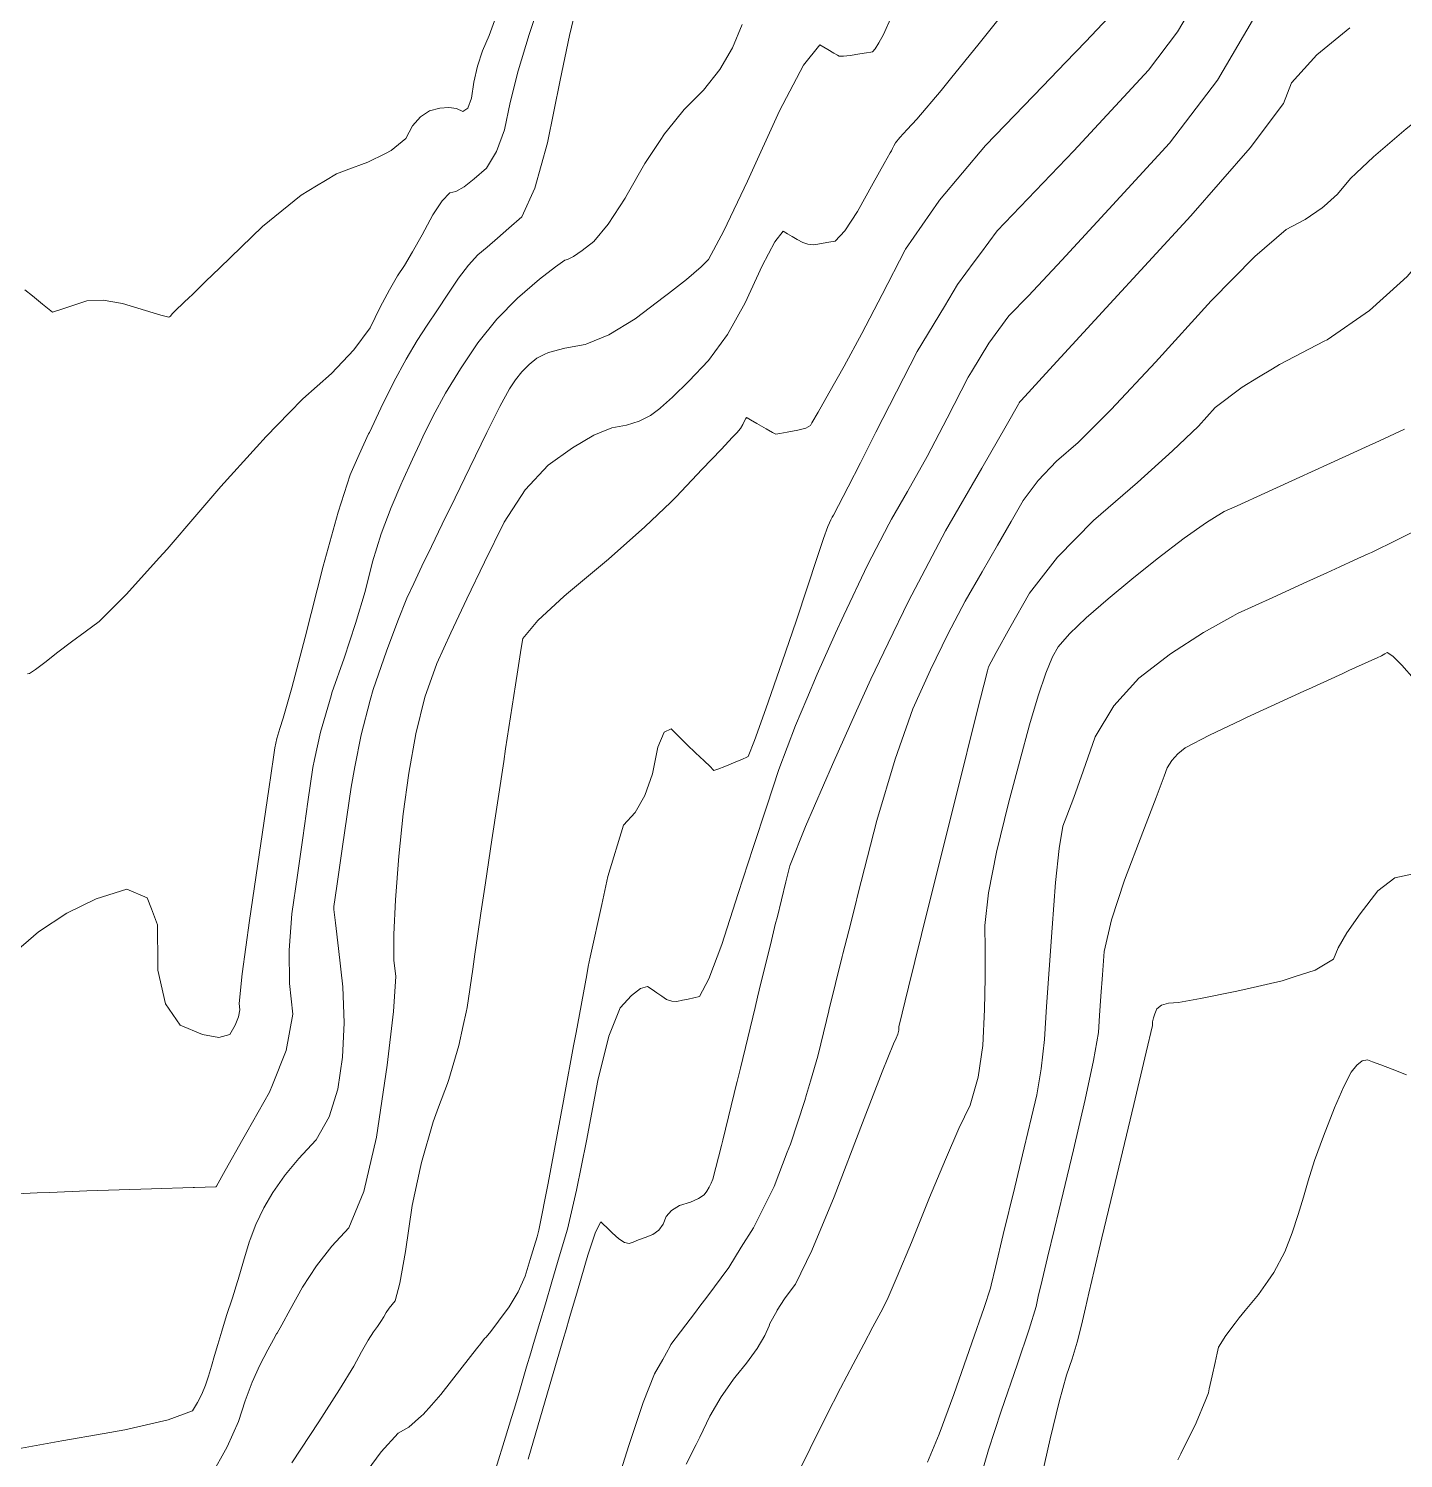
# Model space of a CAD drawing. Header units: inches. Extents: x 1337389 to 1347141, y 407035 to 414577.
# Drawn here: x 1338078.1 to 1338531.6, y 408782.7 to 409254.4 of the extents above; entities that cross this region are included whole.
import ezdxf

# ---------------------------------------------------------------- set-up
doc = ezdxf.new("R2010")
doc.units = ezdxf.units.IN
doc.header["$MEASUREMENT"] = 0
doc.layers.add('Topo', color=7, linetype='Continuous', lineweight=15, true_color=0x459900)

msp = doc.modelspace()

# ---------------------------------------------------------------- linework, layer by layer
at = {"layer": 'Topo'}
for p, q in [((1338175.996, 409204.287, 1145), (1338173.068, 409202.505, 1145)), ((1338378.3519, 409197.4579, 1115), (1338367.3879, 409181.64, 1115)), ((1338390.039, 409177.444, 1110), (1338392.0478, 409180.17, 1110)), ((1338483.826, 409139.4079, 1090), (1338488.3919, 409142.1729, 1090)), ((1338515.3669, 409078.9919, 1080), (1338520.0149, 409081.1121, 1080)), ((1338254.588, 409066.9891, 1115), (1338251.899, 409064.5009, 1115)), ((1338479.678, 409027.0149, 1075), (1338478.081, 409026.255, 1075)), ((1338263.359, 408948.1103, 1110), (1338267.1561, 408965.458, 1110)), ((1338348.6139, 408956.717, 1095), (1338350.7111, 408965.0051, 1095)), ((1338226.1881, 408954.9919, 1115), (1338225.3179, 408949.0939, 1115)), ((1338346.719, 408949.223, 1095), (1338348.6139, 408956.717, 1095)), ((1338258.6649, 408923.206, 1110), (1338262.176, 408942.2711, 1110)), ((1338317.742, 408931.4849, 1100), (1338318.5621, 408934.862, 1100)), ((1338222.4199, 408929.916, 1115), (1338221.4559, 408925.5481, 1115)), ((1338312.8681, 408911.414, 1100), (1338317.742, 408931.4849, 1100)), ((1338257.855, 408918.8098, 1110), (1338258.6649, 408923.206, 1110)), ((1338311.8002, 408907.017, 1100), (1338312.8681, 408911.414, 1100)), ((1338334.7489, 408902.7662, 1095), (1338336.0061, 408907.127, 1095)), ((1338325.0619, 408831.6701, 1090), (1338327.466, 408835.368, 1090)), ((1338210.9809, 408800.343, 1110), (1338214.021, 408803.7809, 1110)), ((1338458.2149, 408784.2372, 1065), (1338457.2411, 408782.239, 1065))]:
    msp.add_line(p, q, dxfattribs=at)
for points, elevation in [([(1338392.0478, 409180.17), (1338397.5699, 409187.6601), (1338410.295, 409200.8311), (1338422.857, 409214.046), (1338435.2571, 409227.305), (1338447.4938, 409240.6081), (1338457.131, 409253.253), (1338464.166, 409265.2401), (1338468.6011, 409276.5699), (1338472.9979, 409288.0562), (1338477.3561, 409299.6989), (1338481.6771, 409311.4979), (1338487.1911, 409323.691), (1338493.9001, 409336.2791), (1338501.803, 409349.2622), (1338508.728, 409360.617), (1338514.675, 409370.344), (1338519.644, 409378.4441), (1338524.5588, 409385.5361), (1338529.42, 409391.6191), (1338534.2282, 409396.6951)], 1110), ([(1338389.139, 409141.16), (1338394.8171, 409150.6041), (1338401.4259, 409159.5678), (1338407.8831, 409166.2521), (1338418.8821, 409177.9841), (1338434.4211, 409194.7651), (1338454.5019, 409216.594), (1338470.315, 409237.3441), (1338481.8601, 409257.015), (1338489.138, 409275.606), (1338494.3271, 409288.9208), (1338497.427, 409296.9621), (1338498.4398, 409299.7261), (1338500.279, 409303.4829), (1338502.9471, 409308.2329), (1338506.4421, 409313.9741), (1338511.5531, 409319.57), (1338513.1029, 409320.826)], 1105), ([(1338412.033, 409275.0999), (1338408.9731, 409271.1061), (1338391.6821, 409249.4699), (1338382.2059, 409237.7889)], 1120), ([(1338247.583, 409265.696), (1338243.1481, 409252.3579), (1338239.5799, 409240.459), (1338236.88, 409229.999), (1338235.049, 409220.9759), (1338232.4749, 409213.7659), (1338229.16, 409208.3669), (1338225.102, 409204.78), (1338221.7219, 409202.2139), (1338219.0171, 409200.672), (1338216.9889, 409200.151), (1338214.4553, 409197.5839), (1338211.414, 409192.9721), (1338207.8658, 409186.3141), (1338204.737, 409180.7271), (1338202.0251, 409176.2099), (1338199.732, 409172.7629), (1338197.0802, 409168.1969), (1338194.0711, 409162.5122), (1338190.7039, 409155.708), (1338185.3319, 409148.392), (1338177.9541, 409140.563), (1338168.571, 409132.223), (1338164.0389, 409127.593)], 1140), ([(1338258.5611, 409260.7949), (1338256.542, 409252.043), (1338253.4359, 409237.3441), (1338249.244, 409216.699), (1338245.0319, 409201.681), (1338240.7991, 409192.2919), (1338236.5461, 409188.532), (1338232.712, 409185.1851), (1338229.2959, 409182.2531), (1338226.2989, 409179.734), (1338223.145, 409176.314), (1338219.8359, 409171.9921), (1338216.371, 409166.7699), (1338212.9479, 409161.617), (1338209.569, 409156.533), (1338206.2331, 409151.5201), (1338202.5789, 409145.288), (1338198.6061, 409137.837), (1338194.316, 409129.1669), (1338190.4829, 409121.1631), (1338190.241, 409120.6379)], 1135), ([(1338436.0919, 409259.8451), (1338426.8319, 409250.108), (1338420.1741, 409243.18)], 1115), ([(1338232.6861, 409259.2881), (1338229.9799, 409252.1008), (1338227.835, 409247.0752), (1338226.1519, 409241.9448), (1338224.9311, 409236.71), (1338224.1732, 409231.371), (1338222.974, 409228.1391), (1338221.334, 409227.0139), (1338219.254, 409227.9959), (1338216.7291, 409228.3579), (1338213.7601, 409228.0999), (1338210.3458, 409227.2241), (1338207.341, 409225.272), (1338204.7458, 409222.245), (1338202.5611, 409218.1431), (1338197.6469, 409214.151), (1338195.7791, 409213.2031)], 1145), ([(1338362.8637, 409258.5361), (1338360.148, 409252.424), (1338358.58, 409249.623), (1338357.3519, 409247.7241), (1338356.466, 409246.7269), (1338355.9199, 409246.632), (1338354.5191, 409246.3928), (1338352.264, 409246.0081), (1338349.1541, 409245.4778), (1338346.9028, 409245.227), (1338345.5089, 409245.2549), (1338344.9741, 409245.5629), (1338343.7211, 409246.2868), (1338341.75, 409247.4261), (1338339.061, 409248.981), (1338333.7538, 409242.2609), (1338325.8281, 409227.264), (1338315.284, 409203.992), (1338307.451, 409187.646), (1338302.3299, 409178.227), (1338299.9189, 409175.734), (1338295.088, 409171.6409), (1338289.1579, 409166.9849)], 1125), ([(1338313.4879, 409255.6781), (1338310.3299, 409248.043), (1338306.087, 409240.837), (1338300.7581, 409234.0601), (1338296.6559, 409229.9999)], 1130), ([(1338361.6281, 409051.697), (1338368.3039, 409065.4889), (1338380.509, 409088.6758), (1338392.494, 409109.3779), (1338400.552, 409123.3129), (1338404.682, 409130.4799), (1338404.8861, 409130.879), (1338405.0861, 409131.2111), (1338405.2812, 409131.4749), (1338405.4711, 409131.6721), (1338414.9058, 409141.9221), (1338433.586, 409162.225), (1338461.51, 409192.5809), (1338481.0069, 409215.067), (1338492.076, 409229.685), (1338494.718, 409236.4329), (1338503.082, 409245.6499), (1338513.9069, 409254.631)], 1100), ([(1338420.1741, 409243.18), (1338412.7071, 409235.411), (1338397.055, 409219.21)], 1115), ([(1338382.2059, 409237.7889), (1338379.0669, 409233.92), (1338371.1281, 409224.4561), (1338367.8641, 409221.078), (1338365.515, 409218.4851), (1338364.078, 409216.6769), (1338363.5561, 409215.6539), (1338363.09, 409214.7669), (1338362.6829, 409214.0151), (1338362.3319, 409213.398), (1338360.3479, 409209.8599), (1338356.7309, 409203.402), (1338351.4802, 409194.024), (1338347.2909, 409187.653), (1338344.1649, 409184.2881), (1338342.0999, 409183.9309), (1338340.193, 409183.6019), (1338338.4439, 409183.3019), (1338336.852, 409183.0311), (1338335.187, 409183.197), (1338333.449, 409183.8001), (1338331.6381, 409184.8411), (1338329.9589, 409185.8079), (1338328.4129, 409186.7001), (1338326.999, 409187.518), (1338324.209, 409183.984), (1338320.041, 409176.0991), (1338314.497, 409163.8621), (1338308.6201, 409153.449), (1338302.4099, 409144.86), (1338295.8669, 409138.0931), (1338290.4819, 409132.811), (1338286.5001, 409129.2319)], 1120), ([(1338296.6559, 409229.9999), (1338294.344, 409227.713), (1338288.859, 409220.8689)], 1130), ([(1338516.054, 409206.6959), (1338521.7291, 409212.074), (1338532.5481, 409221.291), (1338539.6219, 409226.9509)], 1095), ([(1338286.4208, 409217.4532), (1338281.4011, 409209.9081), (1338275.523, 409199.5931)], 1130), ([(1338288.859, 409220.8689), (1338287.891, 409219.6621), (1338286.4208, 409217.4532)], 1130), ([(1338397.055, 409219.21), (1338393.715, 409215.753), (1338378.5439, 409197.736), (1338378.3519, 409197.4579)], 1115), ([(1338195.7791, 409213.2031), (1338190.005, 409210.271), (1338182.7932, 409207.6491)], 1145), ([(1338182.7932, 409207.6491), (1338179.635, 409206.5019), (1338175.996, 409204.287)], 1145), ([(1338505.4601, 409195.8001), (1338509.823, 409199.7531), (1338514.154, 409204.895), (1338516.054, 409206.6959)], 1095), ([(1338167.936, 409199.361), (1338155.212, 409189.0939), (1338141.1599, 409175.4561), (1338136.4559, 409170.8969)], 1145), ([(1338173.068, 409202.505), (1338168.0368, 409199.4429), (1338167.936, 409199.361)], 1145), ([(1338275.523, 409199.5931), (1338274.8721, 409198.45), (1338269.2429, 409189.8489), (1338264.5141, 409184.1049), (1338260.684, 409181.2171), (1338257.813, 409179.2358), (1338255.9, 409178.162), (1338254.945, 409177.994), (1338251.861, 409175.826), (1338246.6499, 409171.658), (1338239.3101, 409165.489), (1338232.511, 409158.506), (1338226.2542, 409150.707), (1338220.5379, 409142.0933), (1338215.616, 409134.057), (1338211.487, 409126.5987), (1338208.15, 409119.718), (1338207.1199, 409117.513)], 1130), ([(1338496.8641, 409190.1379), (1338499.1981, 409191.348), (1338504.8378, 409195.2367), (1338505.4601, 409195.8001)], 1095), ([(1338350.7111, 408965.0051), (1338351.7751, 408969.2098), (1338357.907, 408993.1559), (1338363.9219, 409013.407), (1338369.8178, 409029.9652), (1338375.596, 409042.829), (1338381.331, 409054.6581), (1338387.0228, 409065.452), (1338392.673, 409075.2111), (1338397.7421, 409084.0001), (1338402.2311, 409091.8211), (1338406.1409, 409098.673), (1338411.1319, 409105.295), (1338417.206, 409111.6869), (1338424.3628, 409117.8498), (1338435.255, 409128.7151), (1338449.883, 409144.2818), (1338468.247, 409164.552), (1338482.5868, 409179.1529), (1338492.904, 409188.0849), (1338496.8641, 409190.1379)], 1095), ([(1338367.3879, 409181.64), (1338367.1939, 409181.3599), (1338359.664, 409166.6259), (1338352.9611, 409153.8409), (1338347.0868, 409143.005), (1338342.0402, 409134.1179), (1338338.5029, 409127.8861), (1338336.478, 409124.31), (1338335.962, 409123.39), (1338334.4241, 409122.57), (1338331.864, 409121.8489), (1338328.2811, 409121.2291), (1338325.8671, 409120.811), (1338324.623, 409120.596), (1338324.549, 409120.583), (1338323.4708, 409121.1662), (1338321.388, 409122.3449), (1338318.302, 409124.1191), (1338316.1969, 409125.3289), (1338315.0761, 409125.974), (1338314.9371, 409126.054), (1338314.664, 409125.707), (1338314.2549, 409124.9339), (1338313.7108, 409123.733), (1338312.8719, 409122.44), (1338311.7378, 409121.0551), (1338310.3089, 409119.5768), (1338306.4991, 409115.5558), (1338300.309, 409108.9921), (1338291.7379, 409099.8841), (1338289.9789, 409098.198)], 1115), ([(1338380.172, 409162.7181), (1338384.5482, 409169.997), (1338390.039, 409177.444)], 1110), ([(1338136.4559, 409170.8969), (1338131.6491, 409166.2369), (1338131.4129, 409166.0088)], 1145), ([(1338505.5141, 409151.2499), (1338506.4221, 409151.7211), (1338520.4749, 409161.3919), (1338530.6, 409170.5439)], 1090), ([(1338530.6, 409170.5439), (1338532.851, 409172.5791), (1338534.1819, 409174.16)], 1090), ([(1338125.1931, 409159.943), (1338125.13, 409159.87), (1338124.8289, 409159.551), (1338124.574, 409159.316), (1338124.3641, 409159.1671), (1338121.7139, 409159.8449), (1338116.6222, 409161.3509), (1338109.089, 409163.6849), (1338102.6399, 409164.7629), (1338097.2749, 409164.5861), (1338088.7119, 409161.718), (1338086.9054, 409161.1231), (1338086.302, 409160.9261), (1338086.0019, 409160.829), (1338084.8861, 409161.7208), (1338082.653, 409163.5001), (1338079.304, 409166.166), (1338076.769, 409168.1869)], 1145), ([(1338131.4129, 409166.0088), (1338126.6801, 409161.438), (1338126.2519, 409161.0582), (1338125.8519, 409160.6699), (1338125.4779, 409160.2739), (1338125.1931, 409159.943)], 1145), ([(1338289.1579, 409166.9849), (1338287.8347, 409165.9469), (1338278.1609, 409158.653), (1338269.459, 409153.394), (1338262.234, 409150.38)], 1125), ([(1338352.4559, 409111.1271), (1338357.6091, 409121.1939), (1338371.2279, 409147.8411), (1338380.172, 409162.7181)], 1110), ([(1338488.3919, 409142.1729), (1338490.6921, 409143.5661), (1338505.5141, 409151.2499)], 1090), ([(1338248.2051, 409146.8302), (1338245.6893, 409145.6719), (1338243.1629, 409143.55), (1338242.6839, 409143.058)], 1125), ([(1338262.234, 409150.38), (1338261.7301, 409150.17), (1338254.9719, 409148.9822), (1338249.6251, 409147.4829), (1338248.2051, 409146.8302)], 1125), ([(1338242.6839, 409143.058), (1338240.8242, 409141.1469), (1338238.6708, 409138.463), (1338236.7041, 409135.4991), (1338233.543, 409129.707), (1338229.1871, 409121.0869), (1338223.635, 409109.6379), (1338218.7421, 409099.5668), (1338214.506, 409090.8729), (1338210.9277, 409083.5569), (1338207.793, 409077.0581), (1338205.1021, 409071.3759), (1338202.8539, 409066.5119), (1338199.8689, 409059.0611), (1338196.148, 409049.022), (1338191.691, 409036.3971), (1338190.7741, 409032.8831)], 1125), ([(1338327.466, 408835.368), (1338327.6611, 408835.6679), (1338331.039, 408840.1741), (1338336.4149, 408851.2981), (1338343.7891, 408869.0409), (1338353.1599, 408893.4018), (1338359.691, 408910.234), (1338363.3809, 408919.5349), (1338364.2299, 408921.307), (1338364.8011, 408922.6409), (1338365.096, 408923.5379), (1338365.1138, 408923.997), (1338365.1231, 408924.4072), (1338365.1249, 408924.766), (1338365.118, 408925.0759), (1338368.323, 408938.151), (1338374.7399, 408963.9928), (1338384.3678, 409002.601), (1338390.918, 409028.778), (1338394.3891, 409042.526), (1338394.7819, 409043.8431), (1338397.23, 409048.553), (1338401.7322, 409056.6541), (1338408.2901, 409068.147), (1338417.507, 409079.9829), (1338429.385, 409092.159), (1338443.923, 409104.6779), (1338455.4481, 409115.0469), (1338463.9612, 409123.2678), (1338469.4611, 409129.339), (1338478.3712, 409136.1049), (1338483.826, 409139.4079)], 1090), ([(1338362.7761, 409092.52), (1338368.0478, 409101.6269), (1338374.4761, 409113.259), (1338381.1459, 409125.8371), (1338388.0571, 409139.36), (1338389.139, 409141.16)], 1105), ([(1338164.0389, 409127.593), (1338156.4081, 409119.7959), (1338153.2412, 409116.2959)], 1140), ([(1338286.5001, 409129.2319), (1338286.2558, 409129.0128), (1338283.188, 409126.7001), (1338279.528, 409124.8741), (1338275.276, 409123.5349), (1338270.433, 409122.6839), (1338266.429, 409121.011)], 1120), ([(1338266.429, 409121.011), (1338264.511, 409120.2089), (1338257.5122, 409116.112), (1338249.4332, 409110.3911), (1338241.905, 409102.1961), (1338234.9269, 409091.5259), (1338228.498, 409078.3821), (1338222.6498, 409066.2369), (1338217.3809, 409055.0931), (1338212.693, 409044.949), (1338208.8251, 409033.8489), (1338205.7759, 409021.7951), (1338203.5459, 409008.7859), (1338201.687, 408995.3119), (1338200.1979, 408981.3719), (1338199.0789, 408966.9662), (1338198.5429, 408955.5558), (1338198.59, 408947.142), (1338199.2211, 408941.723), (1338198.473, 408930.1751), (1338196.347, 408912.4979), (1338192.843, 408888.6921), (1338188.6369, 408870.8051), (1338183.731, 408858.8361), (1338178.1231, 408852.7859), (1338173.0271, 408846.2688), (1338168.4412, 408839.283), (1338164.3662, 408831.8299), (1338161.5749, 408826.7641), (1338160.0689, 408824.086), (1338159.848, 408823.795), (1338158.8129, 408821.9411), (1338156.9649, 408818.5219), (1338154.303, 408813.541), (1338151.805, 408807.9393), (1338149.472, 408801.7181), (1338147.303, 408794.876), (1338143.55, 408786.6151), (1338138.2149, 408776.934)], 1120), ([(1338190.241, 409120.6379), (1338187.1081, 409113.826), (1338184.532, 409107.9371)], 1135), ([(1338523.7031, 409118.4111), (1338519.1639, 409116.3369), (1338508.7949, 409111.6072)], 1085), ([(1338531.965, 409122.1871), (1338523.7031, 409118.4111)], 1085), ([(1338153.2412, 409116.2959), (1338141.4659, 409103.282), (1338133.5891, 409094.1262)], 1140), ([(1338207.1199, 409117.513), (1338204.7281, 409112.3907), (1338201.3151, 409104.8299)], 1130), ([(1338267.1561, 408965.458), (1338269.1771, 408974.6939), (1338274.3519, 408991.6089), (1338278.2059, 408995.752), (1338281.3691, 409001.416), (1338283.8421, 409008.6009), (1338285.624, 409017.3069), (1338287.6882, 409022.2421), (1338290.0319, 409023.4061), (1338292.6579, 409020.799), (1338295.3471, 409018.16), (1338298.101, 409015.4901), (1338300.918, 409012.7879), (1338302.8659, 409010.9199), (1338303.944, 409009.887), (1338304.1531, 409009.6888), (1338305.4258, 409010.0391), (1338307.7609, 409010.9379), (1338311.1612, 409012.3871), (1338313.5769, 409013.4179), (1338315.0111, 409014.0302), (1338315.4609, 409014.2249), (1338317.552, 409019.528), (1338321.2808, 409029.9401), (1338326.65, 409045.4611), (1338331.2479, 409058.908), (1338335.074, 409070.28), (1338338.1292, 409079.579), (1338340.3479, 409086.184), (1338341.7309, 409090.096), (1338342.279, 409091.315), (1338342.773, 409092.351), (1338343.2141, 409093.2039), (1338343.603, 409093.875), (1338348.4011, 409103.2049), (1338352.4559, 409111.1271)], 1110), ([(1338508.7949, 409111.6072), (1338500.0719, 409107.6271), (1338498.6498, 409106.9782)], 1085), ([(1338184.532, 409107.9371), (1338184.1902, 409107.155), (1338180.245, 409094.9048), (1338175.2709, 409077.0741), (1338169.27, 409053.663), (1338164.873, 409036.9339), (1338162.0821, 409026.8891), (1338160.8939, 409023.527), (1338159.956, 409020.256), (1338159.2671, 409017.078), (1338158.827, 409013.9909), (1338157.298, 409003.4719), (1338154.6802, 408985.522), (1338150.9739, 408960.1401), (1338148.5752, 408942.5501), (1338147.4828, 408932.753), (1338147.698, 408930.7479), (1338147.2619, 408928.3831), (1338146.176, 408925.6579), (1338144.4391, 408922.573), (1338140.848, 408921.5479), (1338135.403, 408922.5831), (1338128.105, 408925.6782), (1338123.211, 408932.7391), (1338120.7219, 408943.766), (1338120.7122, 408945.58)], 1135), ([(1338201.3151, 409104.8299), (1338201.218, 409104.6159), (1338197.6221, 409096.394), (1338194.3939, 409087.674), (1338191.5348, 409078.4569), (1338189.044, 409068.7408), (1338185.9301, 409058.1471), (1338182.1929, 409046.673), (1338178.1488, 409035.22)], 1130), ([(1338498.6498, 409106.9782), (1338485.93, 409101.1721), (1338476.735, 409096.9741), (1338472.489, 409095.0311), (1338468.4019, 409092.514)], 1085), ([(1338289.9789, 409098.198), (1338281.414, 409089.989), (1338269.3362, 409079.306), (1338268.6651, 409078.749)], 1115), ([(1338133.5891, 409094.1262), (1338123.743, 409082.6808), (1338121.1889, 409079.844)], 1140), ([(1338468.4019, 409092.514), (1338466.689, 409091.4591), (1338459.335, 409086.257), (1338450.4269, 409079.4251), (1338442.058, 409072.778), (1338434.228, 409066.315), (1338426.9361, 409060.036), (1338421.4501, 409054.7531), (1338417.7679, 409050.4671), (1338415.8899, 409047.176), (1338413.683, 409041.7779), (1338411.1479, 409034.2718), (1338408.2839, 409024.6599), (1338405.0299, 409012.8589), (1338401.3849, 408998.868), (1338397.3499, 408982.688), (1338394.7169, 408969.245), (1338393.4851, 408958.537), (1338393.6541, 408950.5649), (1338393.6159, 408941.3078), (1338393.3709, 408930.7661), (1338392.9191, 408918.9399), (1338391.3721, 408908.456), (1338388.731, 408899.3151), (1338384.9952, 408891.516), (1338380.512, 408881.3582), (1338375.2809, 408868.839), (1338369.3029, 408853.961), (1338364.627, 408842.696), (1338361.2527, 408835.0439), (1338359.1803, 408831.0071), (1338356.6221, 408826.1261), (1338353.58, 408820.4019), (1338350.0527, 408813.8349), (1338345.9348, 408805.9179), (1338341.2271, 408796.649), (1338335.9281, 408786.0302), (1338331.5191, 408777.1249)], 1085), ([(1338344.2921, 409054.909), (1338346.96, 409060.849), (1338354.8319, 409077.3471), (1338361.8619, 409090.94), (1338362.7761, 409092.52)], 1105), ([(1338520.0149, 409081.1121), (1338521.0341, 409081.5769), (1338529.6041, 409085.6909), (1338536.327, 409089.1659)], 1080), ([(1338121.1889, 409079.844), (1338110.379, 409067.8369), (1338101.3708, 409058.749), (1338096.7199, 409055.4179), (1338092.1769, 409052.058), (1338087.7409, 409048.6701), (1338083.4141, 409045.2518), (1338080.301, 409042.92), (1338078.4032, 409041.6751), (1338077.72, 409041.516)], 1140), ([(1338268.6651, 409078.749), (1338255.505, 409067.8369), (1338254.588, 409066.9891)], 1115), ([(1338506.3729, 409074.8869), (1338510.6171, 409076.8249), (1338515.3669, 409078.9919)], 1080), ([(1338475.304, 409060.5321), (1338476.8729, 409061.4002), (1338488.5371, 409066.736), (1338499.7849, 409071.878), (1338506.3729, 409074.8869)], 1080), ([(1338251.899, 409064.5009), (1338246.0949, 409059.1319), (1338241.1049, 409053.1919), (1338240.5372, 409050.0171), (1338239.425, 409042.869)], 1115), ([(1338374.5821, 408781.4951), (1338378.4579, 408790.7201), (1338383.3531, 408803.848), (1338389.267, 408820.879), (1338393.2842, 408832.5661), (1338395.404, 408838.9068), (1338395.6281, 408839.9031), (1338397.036, 408845.7921), (1338399.6291, 408856.5751), (1338403.4062, 408872.251), (1338406.509, 408885.16), (1338408.9379, 408895.302), (1338410.6928, 408902.676), (1338412.1001, 408911.2159), (1338413.1599, 408920.9201), (1338413.8708, 408931.7881), (1338414.7221, 408944.0489), (1338415.713, 408957.7029), (1338416.844, 408972.7501), (1338418.0411, 408983.9273), (1338419.3038, 408991.2359), (1338420.6331, 408994.676), (1338422.8522, 409000.7449), (1338425.961, 409009.4431), (1338429.96, 409020.7701), (1338436.098, 409030.9852), (1338444.3761, 409040.0862), (1338454.792, 409048.0751), (1338465.6251, 409055.179), (1338475.304, 409060.5321)], 1080), ([(1338334.792, 409033.236), (1338338.2441, 409041.4439), (1338344.2921, 409054.909)], 1105), ([(1338351.178, 409029.354), (1338355.878, 409039.817), (1338361.6281, 409051.697)], 1100), ([(1338535.16, 409039.775), (1338531.126, 409044.405), (1338528.1648, 409047.334), (1338526.2769, 409048.5609), (1338525.4609, 409048.087), (1338524.3369, 409047.5059), (1338522.904, 409046.8181), (1338521.162, 409046.023), (1338513.6399, 409042.5831), (1338511.6859, 409041.6889)], 1075), ([(1338239.425, 409042.869), (1338238.6499, 409037.891), (1338235.4463, 409016.8142), (1338234.8089, 409012.5881)], 1115), ([(1338511.6859, 409041.6889), (1338500.338, 409036.498), (1338498.804, 409035.796)], 1075), ([(1338178.1488, 409035.22), (1338177.831, 409034.3199), (1338174.385, 409022.3048), (1338172.4329, 409013.3021)], 1130), ([(1338243.699, 408817.555), (1338244.5981, 408820.6001), (1338246.6709, 408827.5399), (1338248.555, 408833.7539), (1338250.7039, 408840.968), (1338253.117, 408849.1821), (1338255.7949, 408858.3971), (1338258.803, 408871.1769), (1338262.141, 408887.5239), (1338265.8069, 408907.4363), (1338269.499, 408922.051), (1338273.214, 408931.368), (1338276.9539, 408935.389), (1338279.959, 408937.7269), (1338282.2301, 408938.385), (1338283.7681, 408937.361), (1338285.3331, 408936.3101), (1338286.9269, 408935.2331), (1338288.549, 408934.1289), (1338290.2301, 408933.5291), (1338291.9721, 408933.435), (1338293.772, 408933.845), (1338295.6091, 408934.257), (1338297.4811, 408934.6702), (1338299.389, 408935.0861), (1338302.474, 408940.9512), (1338306.7379, 408952.2652), (1338312.179, 408969.0289), (1338317.1301, 408984.232), (1338321.589, 408997.8749), (1338325.5591, 409009.9578), (1338331.1099, 409024.4811), (1338334.792, 409033.236)], 1105), ([(1338498.804, 409035.796), (1338481.256, 409027.7681), (1338479.678, 409027.0149)], 1075), ([(1338190.7741, 409032.8831), (1338187.7881, 409021.4479), (1338185.7311, 409010.8401)], 1125), ([(1338328.443, 408975.1419), (1338329.2359, 408978.24), (1338334.3509, 408991.135), (1338343.2309, 409011.661), (1338351.178, 409029.354)], 1100), ([(1338478.081, 409026.255), (1338467.699, 409021.3069), (1338459.6659, 409017.1149), (1338457.1579, 409015.1911), (1338455.1639, 409012.9989), (1338453.686, 409010.5391), (1338452.7229, 409007.8119), (1338450.0481, 409000.7299), (1338445.6589, 408989.2959), (1338439.559, 408973.5079), (1338435.2971, 408960.3972), (1338432.8751, 408949.9631), (1338432.2922, 408942.206), (1338431.7809, 408935.1661), (1338431.3422, 408928.8451), (1338430.9751, 408923.242), (1338429.4171, 408913.9851), (1338426.6659, 408901.076), (1338422.7241, 408884.5131), (1338419.3339, 408870.31), (1338416.4969, 408858.4662), (1338414.2121, 408848.9821), (1338412.4381, 408841.545), (1338411.175, 408836.1539), (1338410.4241, 408832.81), (1338408.1229, 408825.397), (1338404.272, 408813.9138), (1338398.8721, 408798.3611), (1338394.741, 408785.6289), (1338391.8809, 408775.7199)], 1075), ([(1338172.4329, 409013.3021), (1338171.8531, 409010.6271), (1338170.236, 408999.2871), (1338168.534, 408987.4568), (1338166.7479, 408975.1391), (1338164.8781, 408962.333), (1338163.9938, 408950.4159), (1338164.095, 408939.391), (1338165.181, 408929.255), (1338162.9929, 408917.3241), (1338158.4789, 408905.983)], 1130), ([(1338185.7311, 409010.8401), (1338184.4391, 409004.1769), (1338181.644, 408984.5829), (1338179.7699, 408971.4429), (1338178.816, 408964.757), (1338178.782, 408964.5262), (1338178.7689, 408964.2839), (1338178.7772, 408964.0309), (1338178.8051, 408963.7682), (1338179.3119, 408959.3952), (1338180.299, 408950.911), (1338181.7649, 408938.3161), (1338182.2222, 408926.3859), (1338181.67, 408915.1189), (1338180.1091, 408904.5169), (1338177.18, 408895.411), (1338172.8818, 408887.8012), (1338169.9531, 408884.641)], 1125), ([(1338234.8089, 409012.5881), (1338230.923, 408986.7862), (1338228.798, 408972.5587)], 1115), ([(1338228.798, 408972.5587), (1338227.3039, 408962.5621), (1338226.1881, 408954.9919)], 1115), ([(1338324.9631, 408961.098), (1338327.888, 408972.9759), (1338328.443, 408975.1419)], 1100), ([(1338495.955, 408941.699), (1338502.47, 408943.8421), (1338508.6058, 408947.4691), (1338510.0539, 408951.163), (1338512.961, 408956.1401), (1338517.3268, 408962.4001), (1338523.1529, 408969.943), (1338528.828, 408974.2979), (1338534.3509, 408975.4661)], 1070), ([(1338118.632, 408963.9959), (1338117.2201, 408967.6838), (1338110.4688, 408970.538), (1338100.385, 408967.322), (1338090.6639, 408962.603), (1338081.305, 408956.382), (1338072.307, 408948.6591)], 1135), ([(1338120.7122, 408945.58), (1338120.6369, 408958.7599), (1338118.632, 408963.9959)], 1135), ([(1338323.1282, 408953.5929), (1338324.5199, 408959.2999), (1338324.9631, 408961.098)], 1100), ([(1338318.5621, 408934.862), (1338319.1329, 408937.2119), (1338323.1282, 408953.5929)], 1100), ([(1338225.3179, 408949.0939), (1338224.5881, 408944.1422), (1338222.7761, 408931.5259), (1338222.4199, 408929.916)], 1115), ([(1338262.176, 408942.2711), (1338262.6801, 408945.008), (1338263.359, 408948.1103)], 1110), ([(1338342.06, 408930.5091), (1338346.4771, 408948.268), (1338346.719, 408949.223)], 1095), ([(1338479.5809, 408937.564), (1338491.6439, 408940.281), (1338495.955, 408941.699)], 1070), ([(1338411.5221, 408773.542), (1338415.0361, 408789.1971), (1338418.0019, 408801.4301), (1338420.421, 408810.2411), (1338422.2931, 408815.6319), (1338423.967, 408821.122), (1338425.4441, 408826.7139), (1338426.7231, 408832.4061), (1338427.84, 408837.298), (1338428.7948, 408841.3891), (1338429.5878, 408844.681), (1338432.1601, 408855.4591), (1338436.51, 408873.7239), (1338442.6399, 408899.4751), (1338446.733, 408916.7549), (1338448.7911, 408925.5639), (1338448.8131, 408925.9021), (1338448.84, 408926.2831), (1338448.8709, 408926.7081), (1338448.906, 408927.1759), (1338449.147, 408928.052), (1338449.595, 408929.3372), (1338450.25, 408931.0311), (1338451.765, 408932.2231), (1338454.1409, 408932.9138), (1338457.377, 408933.104), (1338464.7071, 408934.3949), (1338476.129, 408936.787), (1338479.5809, 408937.564)], 1070), ([(1338341.2391, 408927.133), (1338342.0151, 408930.3293), (1338342.06, 408930.5091)], 1095), ([(1338221.4559, 408925.5481), (1338219.9951, 408918.93), (1338216.6459, 408907.6941)], 1115), ([(1338336.0061, 408907.127), (1338338.3879, 408915.394), (1338341.2391, 408927.133)], 1095), ([(1338254.5119, 408900.684), (1338254.8611, 408902.55), (1338257.855, 408918.8098)], 1110), ([(1338532.6601, 408909.2959), (1338527.8971, 408911.1151), (1338524.1569, 408912.5399), (1338521.4409, 408913.5702), (1338519.75, 408914.2071), (1338518.011, 408913.8388), (1338516.2241, 408912.4681), (1338514.3889, 408910.0933), (1338511.9491, 408905.4019), (1338508.9029, 408898.3969), (1338505.2512, 408889.076), (1338502.3329, 408881.061), (1338500.1481, 408874.3519), (1338498.6959, 408868.9501), (1338496.945, 408863.2331), (1338494.893, 408857.2031), (1338492.5409, 408850.8601), (1338488.845, 408844.061), (1338486.892, 408841.2501)], 1065), ([(1338158.4789, 408905.983), (1338157.5292, 408903.5981), (1338150.0629, 408890.3391)], 1130), ([(1338216.6459, 408907.6941), (1338216.246, 408906.354), (1338213.3429, 408898.6289)], 1115), ([(1338307.05, 408887.6978), (1338311.7261, 408906.712), (1338311.8002, 408907.017)], 1100), ([(1338328.3348, 408883.7561), (1338329.368, 408886.441), (1338334.1719, 408900.7639), (1338334.7489, 408902.7662)], 1095), ([(1338213.3429, 408898.6289), (1338211.528, 408893.799), (1338207.6401, 408880.3861), (1338207.2, 408878.3298)], 1115), ([(1338227.2062, 408820.6101), (1338228.512, 408822.2459), (1338228.9889, 408822.7369), (1338230.506, 408824.6432), (1338233.0619, 408827.963), (1338236.6569, 408832.6978), (1338239.604, 408837.67), (1338241.9028, 408842.8789), (1338243.5541, 408848.3259), (1338244.8589, 408852.6589), (1338245.8179, 408855.879), (1338246.4299, 408857.9861), (1338249.4441, 408873.543), (1338254.5119, 408900.684)], 1110), ([(1338150.0629, 408890.3391), (1338148.7892, 408888.0771), (1338142.9511, 408877.7081), (1338140.0131, 408872.4919), (1338139.9759, 408872.4281), (1338139.9492, 408872.3779), (1338139.933, 408872.3431), (1338139.9191, 408872.3139), (1338139.8851, 408872.299), (1338139.8489, 408872.299), (1338132.7419, 408872.0741), (1338132.339, 408872.0609)], 1130), ([(1338242.849, 408782.474), (1338248.4911, 408801.781), (1338252.4239, 408815.2159), (1338254.6471, 408822.779), (1338255.1602, 408824.4721), (1338256.6449, 408829.5351), (1338259.104, 408837.9699), (1338262.536, 408849.7769), (1338265.104, 408857.384), (1338266.8081, 408860.7921), (1338267.648, 408860.0011), (1338268.924, 408858.793), (1338270.6351, 408857.1689), (1338272.7812, 408855.1292), (1338274.6519, 408853.94), (1338276.246, 408853.6032), (1338277.5649, 408854.1169), (1338279.296, 408854.7878), (1338281.4411, 408855.616), (1338283.998, 408856.6012), (1338286.0009, 408858.0819), (1338287.4491, 408860.0579), (1338288.3441, 408862.5301), (1338290.133, 408864.5589), (1338292.8179, 408866.1472), (1338296.3989, 408867.293), (1338299.0941, 408868.4671), (1338300.9029, 408869.6709), (1338301.827, 408870.9031), (1338302.6172, 408872.1771), (1338303.2729, 408873.4941), (1338303.7961, 408874.8539), (1338306.6141, 408885.9259), (1338307.05, 408887.6978)], 1100), ([(1338169.9531, 408884.641), (1338167.2159, 408881.6871), (1338162.8602, 408876.4082)], 1125), ([(1338313.1951, 408852.3761), (1338317.206, 408858.845), (1338323.976, 408872.424), (1338328.3348, 408883.7561)], 1095), ([(1338207.2, 408878.3298), (1338204.582, 408866.1151), (1338202.355, 408850.987), (1338200.508, 408840.51), (1338199.0411, 408834.686), (1338197.955, 408833.5129), (1338196.9669, 408832.2498), (1338196.0781, 408830.8959), (1338195.2881, 408829.4522), (1338194.314, 408827.9009), (1338193.1561, 408826.2431), (1338191.8129, 408824.479), (1338190.065, 408821.7059), (1338187.9097, 408817.9231), (1338185.3499, 408813.1311), (1338180.6541, 408805.425), (1338173.8219, 408794.8061), (1338164.8551, 408781.272)], 1115), ([(1338162.8602, 408876.4082), (1338162.449, 408875.909), (1338158.5831, 408870.4672), (1338155.6171, 408865.3588), (1338153.032, 408859.882), (1338151.1679, 408854.9351)], 1125), ([(1338085.057, 408870.4999), (1338080.8541, 408870.344), (1338069.195, 408869.792)], 1130), ([(1338132.339, 408872.0609), (1338118.5621, 408871.6271), (1338097.31, 408870.9561), (1338085.057, 408870.4999)], 1130), ([(1338151.1679, 408854.9351), (1338150.8291, 408854.034), (1338149.008, 408847.8171), (1338147.16, 408841.7129), (1338146.9589, 408841.0701)], 1125), ([(1338301.772, 408835.9828), (1338309.0592, 408845.704), (1338313.1951, 408852.3761)], 1095), ([(1338146.9589, 408841.0701), (1338145.2849, 408835.7221), (1338143.3841, 408829.845), (1338141.773, 408824.7061), (1338140.4526, 408820.304), (1338139.425, 408816.64), (1338138.4159, 408813.179), (1338137.4269, 408809.9221), (1338136.4591, 408806.867), (1338135.261, 408803.9449), (1338133.833, 408801.154), (1338132.1759, 408798.4941), (1338124.1549, 408795.5121), (1338109.771, 408792.2061), (1338102.9581, 408791.0139)], 1125), ([(1338486.892, 408841.2501), (1338483.805, 408836.807), (1338479.4589, 408831.5589)], 1065), ([(1338298.0428, 408831.0112), (1338299.5348, 408833), (1338301.772, 408835.9828)], 1095), ([(1338289.2811, 408819.0019), (1338289.9541, 408820.21), (1338289.9679, 408820.2491), (1338289.9883, 408820.2832), (1338293.182, 408824.5299), (1338298.0428, 408831.0112)], 1095), ([(1338322.3299, 408826.512), (1338322.6389, 408827.248), (1338324.8609, 408831.3601), (1338325.0619, 408831.6701)], 1090), ([(1338479.4589, 408831.5589), (1338477.4212, 408829.098), (1338476.0629, 408827.3119)], 1065), ([(1338311.5382, 408810.0238), (1338314.9551, 408814.133), (1338318.4339, 408818.9619), (1338320.9951, 408823.334), (1338322.3299, 408826.512)], 1090), ([(1338476.0629, 408827.3119), (1338473.023, 408823.3119), (1338470.6099, 408819.4499), (1338470.1809, 408817.5119), (1338469.4831, 408814.3529), (1338468.516, 408809.9731), (1338467.583, 408805.747)], 1065), ([(1338214.021, 408803.7809), (1338214.102, 408803.8721), (1338221.0692, 408812.8132), (1338225.8719, 408818.9378), (1338227.2062, 408820.6101)], 1110), ([(1338238.312, 408799.3009), (1338239.8821, 408804.5409), (1338242.334, 408812.9329), (1338243.699, 408817.555)], 1105), ([(1338270.196, 408768.2179), (1338276.063, 408787.0469), (1338280.8641, 408801.1879), (1338284.6, 408810.6409), (1338287.2699, 408815.407), (1338289.055, 408818.5957), (1338289.2811, 408819.0019)], 1095), ([(1338308.5919, 408806.0099), (1338310.5579, 408808.8461), (1338311.5382, 408810.0238)], 1090), ([(1338298.3181, 408787.3568), (1338299.547, 408789.7952), (1338302.854, 408796.6769), (1338306.5239, 408803.0279), (1338308.5919, 408806.0099)], 1090), ([(1338466.3911, 408802.216), (1338463.215, 408794.4998), (1338458.2149, 408784.2372)], 1065), ([(1338467.583, 408805.747), (1338467.2789, 408804.372), (1338466.3911, 408802.216)], 1065), ([(1338207.7, 408796.7612), (1338208.2629, 408797.2701), (1338210.9809, 408800.343)], 1110), ([(1338237.056, 408795.126), (1338237.2849, 408795.8731), (1338238.312, 408799.3009)], 1105), ([(1338155.1199, 408731.5989), (1338156.074, 408732.668), (1338166.738, 408745.8718), (1338176.9321, 408759.811), (1338186.656, 408774.4861), (1338194.333, 408784.9109), (1338199.965, 408791.085), (1338203.5501, 408793.0078), (1338207.7, 408796.7612)], 1110), ([(1338230.897, 408775.9088), (1338231.658, 408777.7139), (1338234.5428, 408786.931), (1338237.056, 408795.126)], 1105), ([(1338102.9581, 408791.0139), (1338089.025, 408788.577), (1338074.507, 408785.9), (1338066.219, 408784.1749), (1338064.16, 408783.4009), (1338063.8811, 408783.2599)], 1125), ([(1338295.01, 408780.7959), (1338295.0201, 408780.8149), (1338298.3181, 408787.3568)], 1090)]:
    msp.add_lwpolyline(points, dxfattribs=dict(at, elevation=elevation))

doc.saveas('drawing.dxf')
